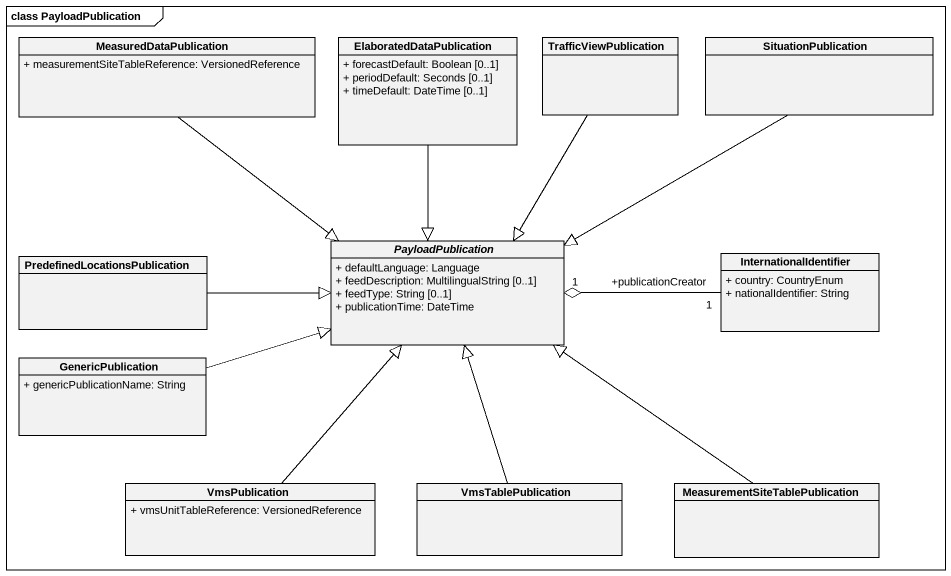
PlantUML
@startuml
mainframe class PayloadPublication
hide circle
hide empty members
skinparam classAttributeIconSize 0
class MeasuredDataPublication {
  + measurementSiteTableReference: VersionedReference
}
class ElaboratedDataPublication {
  + forecastDefault: Boolean [0..1]
  + periodDefault: Seconds [0..1]
  + timeDefault: DateTime [0..1]
}
class TrafficViewPublication
class SituationPublication
class "PredefinedLocationsPublication" as PredefinedLocationsPublicati
abstract class PayloadPublication {
  + defaultLanguage: Language
  + feedDescription: MultilingualString [0..1]
  + feedType: String [0..1]
  + publicationTime: DateTime
}
class InternationalIdentifier {
  + country: CountryEnum
  + nationalIdentifier: String
}
class GenericPublication {
  + genericPublicationName: String
}
class VmsPublication {
  + vmsUnitTableReference: VersionedReference
}
class VmsTablePublication
class "MeasurementSiteTablePublication" as MeasurementSiteTablePublicat
MeasuredDataPublication --|> PayloadPublication
ElaboratedDataPublication --|> PayloadPublication
TrafficViewPublication --|> PayloadPublication
SituationPublication -left-|> PayloadPublication
PredefinedLocationsPublicati -right-|> PayloadPublication
InternationalIdentifier "+publicationCreator\n1" -left-o "1" PayloadPublication
GenericPublication -right-|> PayloadPublication
VmsPublication -up-|> PayloadPublication
VmsTablePublication -up-|> PayloadPublication
MeasurementSiteTablePublicat -up-|> PayloadPublication
@enduml
